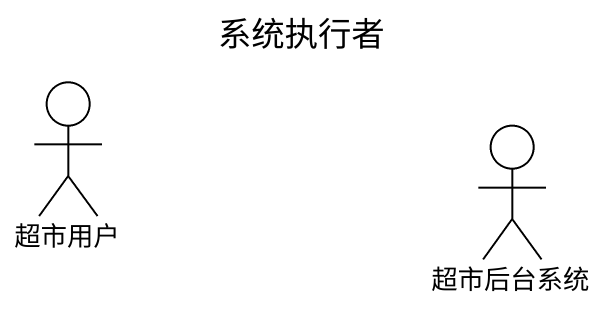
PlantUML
@startuml
title 系统执行者
actor 超市用户
actor 超市后台系统
@enduml
